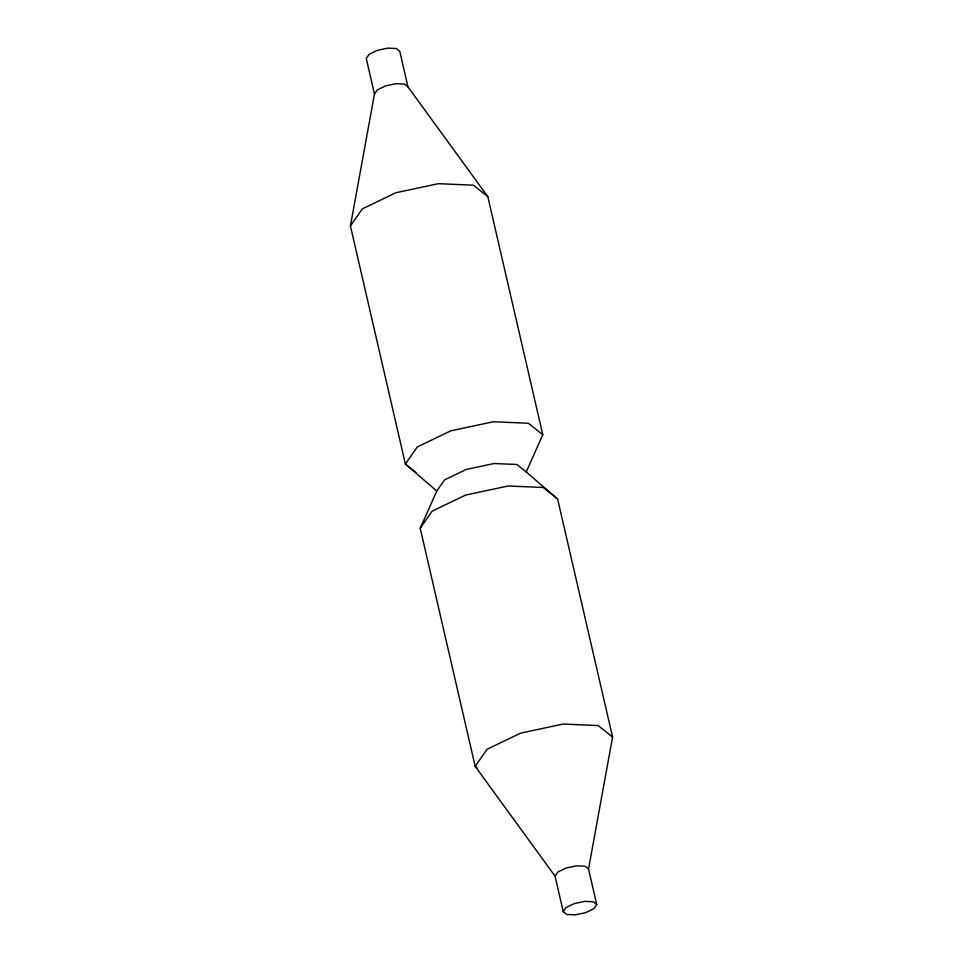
<?xml version="1.0" encoding="UTF-8"?>
<svg xmlns="http://www.w3.org/2000/svg" width="963" height="963" viewBox="0 0 963 963"><rect width="100%" height="100%" fill="white"/><g stroke="black" fill="none" stroke-linecap="round" stroke-linejoin="round"><path stroke-width="1.44" d="M436.769 491.034L405.387 464.034L350.424 225.956L374.463 94.013L366.265 58.454L369.166 54.289L377.352 50.353L387.704 48.15L396.262 48.511L399.753 51.316L407.963 86.863L487.82 196.657L542.783 434.734L526.231 471.966L557.613 498.966L612.576 737.044L588.537 868.987L596.735 904.546L593.834 908.711L585.648 912.647L575.296 914.85L566.738 914.489L563.247 911.684L555.037 876.137L475.18 766.343L420.217 528.266L436.769 491.034L444.521 479.923L466.393 469.402L494.031 463.516L516.89 464.491L526.231 471.966M374.463 94.013L377.364 89.848L385.561 85.912L395.913 83.697L404.472 84.07L407.963 86.863M350.424 225.956L362.317 208.887L395.913 192.732L438.37 183.68L473.471 185.185L487.82 196.657M420.217 528.266L432.11 511.197L465.707 495.042L508.163 485.99L543.264 487.483L557.613 498.966M555.037 876.137L557.938 871.972L566.124 868.036L576.476 865.821L585.035 866.194L588.537 868.987M563.247 911.684L566.148 907.519L574.333 903.583L584.685 901.38L593.244 901.741L596.735 904.546M542.783 434.734L528.434 423.251L493.333 421.758L450.877 430.81L417.28 446.952L405.387 464.034L416.425 472.857M612.576 737.044L598.228 725.56L563.126 724.056L520.67 733.12L487.073 749.262L475.18 766.343L477.383 768.101"/></g></svg>
